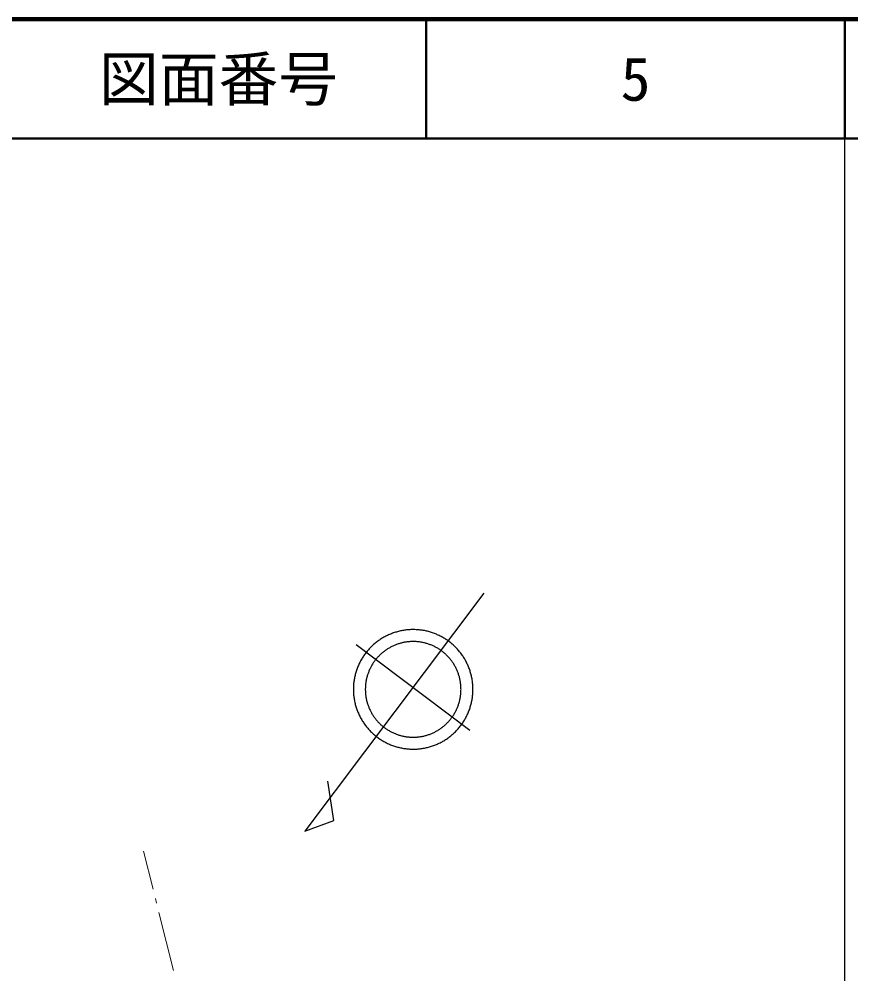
# Model space of a CAD drawing. Units: millimetres, scale not verified. Extents: x 40000 to 680000, y 20000 to 380000.
# Drawn here: x 509947 to 579500, y 300130 to 380000 of the extents above; entities that cross this region are included whole.
import ezdxf
from ezdxf.enums import TextEntityAlignment as Align

# ---------------------------------------------------------------- set-up
doc = ezdxf.new("R2010")
doc.units = ezdxf.units.MM
doc.header["$LTSCALE"] = 1000
for name, color, linetype, lineweight in [('M-BGD', 7, 'Continuous', 25), ('M-STR-HTXT', 7, 'Continuous', 13), ('M-TTL', 2, 'Continuous', 140), ('M-TTL-BAND', 7, 'Continuous', 25), ('M-TTL-LINE', 7, 'Continuous', 50)]:
    doc.layers.add(name, color=color, linetype=linetype, lineweight=lineweight)
doc.layers.add('M-TTL-TXT', color=7, linetype='Continuous')
doc.styles.add('ＭＳ ゴシック', font='')
doc.styles.get('ＭＳ ゴシック').set_extended_font_data('MS Gothic')

msp = doc.modelspace()

# ---------------------------------------------------------------- linework, layer by layer
at = {"layer": 'M-BGD'}
for p, q in [((548813, 331983), (533847, 312061)), ((547624, 320477), (538124, 327659)), ((536277, 312959), (535773, 316264)), ((533847, 312061), (536277, 312959))]:
    msp.add_line(p, q, dxfattribs=at)
for points in [[(547898, 323931), (547897, 324018), (547895, 324106), (547891, 324193), (547886, 324281), (547879, 324368), (547870, 324455), (547860, 324542), (547849, 324629), (547836, 324715), (547821, 324802), (547805, 324888), (547788, 324973), (547769, 325059), (547748, 325144), (547726, 325229), (547703, 325313), (547678, 325397), (547652, 325480), (547624, 325563), (547595, 325646), (547564, 325727), (547532, 325809), (547498, 325890), (547463, 325970), (547427, 326049), (547389, 326128), (547350, 326207), (547309, 326284), (547267, 326361), (547224, 326437), (547180, 326513), (547134, 326587), (547087, 326661), (547038, 326734), (546989, 326806), (546938, 326877), (546886, 326947), (546832, 327016), (546778, 327085), (546722, 327152), (546665, 327219), (546607, 327284), (546547, 327349), (546487, 327412), (546426, 327474), (546363, 327535), (546299, 327595), (546235, 327654), (546169, 327712), (546102, 327769), (546035, 327824), (545966, 327879), (545897, 327932), (545826, 327984), (545755, 328034), (545682, 328084), (545609, 328132), (545535, 328179), (545461, 328224), (545385, 328268), (545309, 328311), (545232, 328353), (545154, 328393), (545076, 328432), (544997, 328469), (544917, 328505), (544836, 328540), (544755, 328573), (544674, 328605), (544592, 328635), (544509, 328664), (544426, 328692), (544343, 328718), (544259, 328742), (544174, 328765), (544089, 328787), (544004, 328807), (543919, 328826), (543833, 328843), (543747, 328858), (543660, 328872), (543574, 328885), (543487, 328896), (543400, 328906), (543313, 328914), (543226, 328920), (543138, 328925), (543051, 328929), (542963, 328930), (542876, 328931), (542788, 328930), (542701, 328927), (542614, 328923), (542526, 328917), (542439, 328910), (542352, 328901), (542265, 328891), (542178, 328879), (542092, 328866), (542006, 328851), (541920, 328834), (541834, 328816), (541749, 328797), (541664, 328776), (541579, 328754), (541495, 328730), (541411, 328705), (541328, 328678), (541245, 328650), (541163, 328620), (541081, 328589), (541000, 328557), (540919, 328523), (540839, 328487), (540759, 328451), (540681, 328412), (540603, 328373), (540525, 328332), (540448, 328290), (540373, 328246), (540297, 328202), (540223, 328155), (540150, 328108), (540077, 328059), (540005, 328009), (539934, 327958), (539864, 327905), (539795, 327852), (539727, 327797), (539660, 327741), (539594, 327683), (539528, 327625), (539464, 327566), (539401, 327505), (539339, 327443), (539278, 327380), (539218, 327316), (539160, 327252), (539102, 327186), (539046, 327119), (538991, 327051), (538937, 326982), (538884, 326912), (538832, 326841), (538782, 326770), (538733, 326697), (538685, 326624), (538639, 326550), (538593, 326475), (538550, 326399), (538507, 326323), (538466, 326246), (538426, 326168), (538388, 326089), (538350, 326010), (538315, 325930), (538280, 325849), (538248, 325768), (538216, 325687), (538186, 325604), (538158, 325522), (538130, 325438), (538105, 325355), (538081, 325271), (538058, 325186), (538037, 325101), (538017, 325016), (537999, 324930), (537982, 324845), (537967, 324758), (537953, 324672), (537941, 324585), (537930, 324498), (537921, 324411), (537913, 324324), (537907, 324237), (537903, 324150), (537899, 324062), (537898, 323975), (537898, 323887), (537899, 323800), (537903, 323712), (537907, 323625), (537913, 323538), (537921, 323450), (537930, 323363), (537941, 323276), (537953, 323190), (537967, 323103), (537982, 323017), (537999, 322931), (538017, 322846), (538037, 322760), (538058, 322676), (538081, 322591), (538105, 322507), (538130, 322423), (538158, 322340), (538186, 322257), (538216, 322175), (538248, 322094), (538280, 322012), (538315, 321932), (538350, 321852), (538388, 321773), (538426, 321694), (538466, 321616), (538507, 321539), (538550, 321463), (538593, 321387), (538639, 321312), (538685, 321238), (538733, 321164), (538782, 321092), (538832, 321020), (538884, 320950), (538937, 320880), (538991, 320811), (539046, 320743), (539102, 320676), (539160, 320610), (539218, 320545), (539278, 320481), (539339, 320419), (539401, 320357), (539464, 320296), (539528, 320237), (539594, 320178), (539660, 320121), (539727, 320065), (539795, 320010), (539864, 319956), (539934, 319904), (540005, 319853), (540077, 319803), (540150, 319754), (540223, 319706), (540297, 319660), (540373, 319615), (540448, 319572), (540525, 319530), (540603, 319489), (540681, 319449), (540759, 319411), (540839, 319375), (540919, 319339), (541000, 319305), (541081, 319273), (541163, 319242), (541245, 319212), (541328, 319184), (541411, 319157), (541495, 319132), (541579, 319108), (541664, 319086), (541749, 319065), (541834, 319045), (541920, 319027), (542006, 319011), (542092, 318996), (542178, 318983), (542265, 318971), (542352, 318961), (542439, 318952), (542526, 318945), (542614, 318939), (542701, 318935), (542788, 318932), (542876, 318931), (542963, 318931), (543051, 318933), (543138, 318937), (543226, 318942), (543313, 318948), (543400, 318956), (543487, 318966), (543574, 318977), (543660, 318989), (543747, 319004), (543833, 319019), (543919, 319036), (544004, 319055), (544089, 319075), (544174, 319097), (544259, 319120), (544343, 319144), (544426, 319170), (544509, 319198), (544592, 319227), (544674, 319257), (544755, 319289), (544836, 319322), (544917, 319357), (544997, 319393), (545076, 319430), (545154, 319469), (545232, 319509), (545309, 319551), (545385, 319593), (545461, 319638), (545535, 319683), (545609, 319730), (545682, 319778), (545755, 319827), (545826, 319878), (545897, 319930), (545966, 319983), (546035, 320037), (546102, 320093), (546169, 320150), (546235, 320207), (546299, 320266), (546363, 320326), (546426, 320388), (546487, 320450), (546547, 320513), (546607, 320578), (546665, 320643), (546722, 320710), (546778, 320777), (546832, 320845), (546886, 320915), (546938, 320985), (546989, 321056), (547038, 321128), (547087, 321201), (547134, 321275), (547180, 321349), (547224, 321425), (547267, 321501), (547309, 321578), (547350, 321655), (547389, 321733), (547427, 321812), (547463, 321892), (547498, 321972), (547532, 322053), (547564, 322134), (547595, 322216), (547624, 322299), (547652, 322382), (547678, 322465), (547703, 322549), (547726, 322633), (547748, 322718), (547769, 322803), (547788, 322888), (547805, 322974), (547821, 323060), (547836, 323147), (547849, 323233), (547860, 323320), (547870, 323407), (547879, 323494), (547886, 323581), (547891, 323668), (547895, 323756), (547897, 323843)], [(546898, 323931), (546897, 324001), (546895, 324071), (546892, 324141), (546888, 324211), (546882, 324280), (546876, 324350), (546868, 324420), (546859, 324489), (546848, 324558), (546837, 324627), (546824, 324696), (546810, 324765), (546795, 324833), (546778, 324901), (546761, 324969), (546742, 325036), (546722, 325104), (546701, 325170), (546679, 325237), (546655, 325303), (546631, 325368), (546605, 325433), (546578, 325498), (546550, 325562), (546521, 325626), (546491, 325689), (546459, 325752), (546427, 325814), (546394, 325875), (546359, 325936), (546323, 325996), (546287, 326056), (546249, 326115), (546210, 326173), (546170, 326231), (546130, 326288), (546088, 326344), (546045, 326399), (546002, 326454), (545957, 326508), (545911, 326561), (545865, 326613), (545817, 326665), (545769, 326716), (545720, 326765), (545670, 326814), (545619, 326863), (545567, 326910), (545515, 326956), (545461, 327001), (545407, 327046), (545352, 327089), (545297, 327132), (545240, 327173), (545183, 327214), (545126, 327253), (545067, 327292), (545008, 327329), (544948, 327365), (544888, 327401), (544827, 327435), (544765, 327468), (544703, 327500), (544640, 327532), (544577, 327561), (544513, 327590), (544449, 327618), (544384, 327645), (544319, 327670), (544253, 327694), (544187, 327717), (544121, 327739), (544054, 327760), (543986, 327780), (543919, 327798), (543851, 327816), (543783, 327832), (543715, 327847), (543646, 327860), (543577, 327873), (543508, 327884), (543439, 327894), (543369, 327903), (543300, 327911), (543230, 327917), (543160, 327922), (543090, 327926), (543020, 327929), (542950, 327931), (542880, 327931), (542810, 327930), (542740, 327928), (542670, 327924), (542601, 327920), (542531, 327914), (542461, 327907), (542392, 327899), (542322, 327889), (542253, 327879), (542184, 327867), (542115, 327854), (542047, 327839), (541978, 327824), (541910, 327807), (541843, 327789), (541775, 327770), (541708, 327750), (541642, 327729), (541575, 327706), (541510, 327682), (541444, 327657), (541379, 327631), (541315, 327604), (541251, 327576), (541187, 327547), (541124, 327516), (541062, 327485), (541000, 327452), (540938, 327418), (540878, 327383), (540817, 327347), (540758, 327310), (540699, 327272), (540641, 327233), (540584, 327193), (540527, 327152), (540471, 327111), (540416, 327068), (540361, 327024), (540307, 326979), (540254, 326933), (540202, 326886), (540151, 326839), (540100, 326790), (540051, 326741), (540002, 326690), (539954, 326639), (539907, 326587), (539861, 326535), (539816, 326481), (539772, 326427), (539729, 326372), (539687, 326316), (539645, 326259), (539605, 326202), (539566, 326144), (539528, 326085), (539490, 326026), (539454, 325966), (539419, 325906), (539385, 325844), (539352, 325783), (539320, 325720), (539290, 325657), (539260, 325594), (539231, 325530), (539204, 325466), (539178, 325401), (539152, 325335), (539128, 325270), (539106, 325204), (539084, 325137), (539063, 325070), (539044, 325003), (539026, 324935), (539009, 324867), (538993, 324799), (538979, 324731), (538965, 324662), (538953, 324593), (538942, 324524), (538932, 324454), (538924, 324385), (538916, 324315), (538910, 324246), (538905, 324176), (538902, 324106), (538899, 324036), (538898, 323966), (538898, 323896), (538899, 323826), (538902, 323756), (538905, 323686), (538910, 323616), (538916, 323546), (538924, 323477), (538932, 323407), (538942, 323338), (538953, 323269), (538965, 323200), (538979, 323131), (538993, 323063), (539009, 322995), (539026, 322927), (539044, 322859), (539063, 322792), (539084, 322725), (539106, 322658), (539128, 322592), (539152, 322526), (539178, 322461), (539204, 322396), (539231, 322332), (539260, 322268), (539290, 322204), (539320, 322141), (539352, 322079), (539385, 322017), (539419, 321956), (539454, 321896), (539490, 321836), (539528, 321776), (539566, 321718), (539605, 321660), (539645, 321602), (539687, 321546), (539729, 321490), (539772, 321435), (539816, 321381), (539861, 321327), (539907, 321274), (539954, 321222), (540002, 321171), (540051, 321121), (540100, 321072), (540151, 321023), (540202, 320976), (540254, 320929), (540307, 320883), (540361, 320838), (540416, 320794), (540471, 320751), (540527, 320709), (540584, 320668), (540641, 320628), (540699, 320589), (540758, 320551), (540817, 320514), (540878, 320479), (540938, 320444), (541000, 320410), (541062, 320377), (541124, 320346), (541187, 320315), (541251, 320286), (541315, 320258), (541379, 320230), (541444, 320204), (541510, 320179), (541575, 320156), (541642, 320133), (541708, 320112), (541775, 320092), (541843, 320073), (541910, 320055), (541978, 320038), (542047, 320022), (542115, 320008), (542184, 319995), (542253, 319983), (542322, 319973), (542392, 319963), (542461, 319955), (542531, 319948), (542601, 319942), (542670, 319937), (542740, 319934), (542810, 319932), (542880, 319931), (542950, 319931), (543020, 319933), (543090, 319936), (543160, 319940), (543230, 319945), (543300, 319951), (543369, 319959), (543439, 319968), (543508, 319978), (543577, 319989), (543646, 320001), (543715, 320015), (543783, 320030), (543851, 320046), (543919, 320063), (543986, 320082), (544054, 320102), (544121, 320122), (544187, 320144), (544253, 320167), (544319, 320192), (544384, 320217), (544449, 320244), (544513, 320272), (544577, 320300), (544640, 320330), (544703, 320361), (544765, 320393), (544827, 320427), (544888, 320461), (544948, 320496), (545008, 320533), (545067, 320570), (545126, 320609), (545183, 320648), (545240, 320689), (545297, 320730), (545352, 320773), (545407, 320816), (545461, 320860), (545515, 320906), (545567, 320952), (545619, 320999), (545670, 321047), (545720, 321096), (545769, 321146), (545817, 321197), (545865, 321248), (545911, 321301), (545957, 321354), (546002, 321408), (546045, 321462), (546088, 321518), (546130, 321574), (546170, 321631), (546210, 321689), (546249, 321747), (546287, 321806), (546323, 321866), (546359, 321926), (546394, 321987), (546427, 322048), (546459, 322110), (546491, 322173), (546521, 322236), (546550, 322300), (546578, 322364), (546605, 322428), (546631, 322494), (546655, 322559), (546679, 322625), (546701, 322691), (546722, 322758), (546742, 322825), (546761, 322893), (546778, 322961), (546795, 323029), (546810, 323097), (546824, 323166), (546837, 323234), (546848, 323303), (546859, 323373), (546868, 323442), (546876, 323512), (546882, 323581), (546888, 323651), (546892, 323721), (546895, 323791), (546897, 323861)]]:
    msp.add_lwpolyline(points, close=True, dxfattribs=at)
at = {"layer": 'M-STR-HTXT'}
for p, q in [((520345, 310405), (521147, 307207)), ((521341, 306431), (521439, 306043)), ((521633, 305267), (522849, 300417))]:
    msp.add_line(p, q, dxfattribs=at)
at = {"layer": 'M-TTL'}
msp.add_line((680000, 380000), (40000, 380000), dxfattribs=at)
at = {"layer": 'M-TTL-BAND'}
msp.add_line((579000, 20000), (579000, 370000), dxfattribs=at)
at = {"layer": 'M-TTL-LINE'}
for p, q in [((543997, 380000), (543997, 370000)), ((579000, 380000), (579000, 370000)), ((40000, 370000), (680000, 370000))]:
    msp.add_line(p, q, dxfattribs=at)

# ---------------------------------------------------------------- texts
at = {"layer": 'M-TTL-TXT', "style": 'ＭＳ ゴシック'}
for s, p in [('図面番号', (526622, 375000)), ('5', (561497, 375000))]:
    msp.add_text(s, height=3666, dxfattribs=at).set_placement(p, align=Align.MIDDLE_CENTER)

doc.saveas('drawing.dxf')
